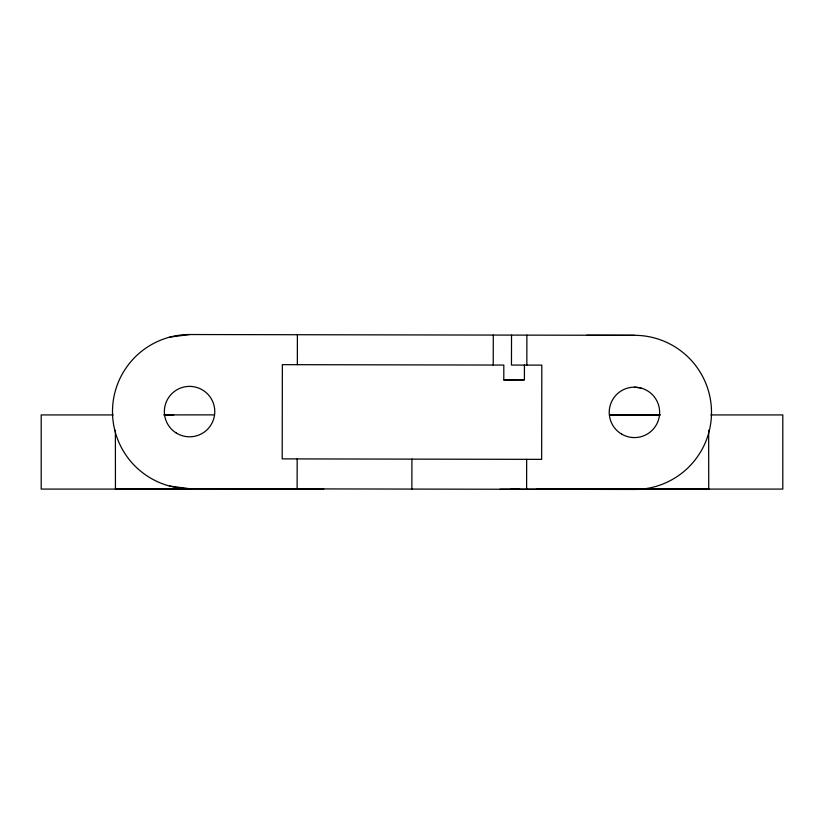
<?xml version="1.0" encoding="UTF-8"?>
<svg xmlns="http://www.w3.org/2000/svg" width="824" height="824" viewBox="0 0 824 824"><rect width="100%" height="100%" fill="white"/><g stroke="black" fill="none" stroke-linecap="round" stroke-linejoin="round"><path stroke-width="1.24" d="M297.114 488.869L297.176 458.917M297.34 364.682L297.392 334.729M411.866 489.085L411.918 459.123M493.226 365.042L493.288 335.08M524.435 365.094L524.414 379.926L503.794 379.895L503.825 365.063L282.364 364.661L282.189 458.886L541.646 459.359L541.821 365.125L511.467 365.073L511.519 335.111M526.608 489.291L526.67 459.329M526.835 365.104L526.897 335.141M536.455 489.312L708.722 489.085L708.661 430.262M169.713 337.119L189.716 334.534L634.573 335.317A77.075 77.075 0 0 1 711.503 412.536A77.075 77.075 0 0 1 634.284 489.466L189.438 488.683L169.445 486.016M503.794 379.895L524.136 379.74M115.381 430.262L115.442 489.085L323.77 488.92M499.962 489.24L708.722 489.085M164.151 414.894L214.281 414.874M113.187 414.925L41.2 414.925L41.2 489.085L189.602 489.085M163.955 414.925L173.689 414.925M634.48 414.925L660.045 414.925M710.813 414.925L782.8 414.925L782.8 489.085L634.562 489.085M586.729 335.255L634.573 335.317M510.87 489.168L519.759 489.281M303.974 488.889L313.285 488.993M634.47 387.156L641 388.032M189.438 488.683A77.075 77.075 0 0 1 112.497 411.464A77.075 77.075 0 0 1 189.716 334.534M659.818 414.946L609.719 414.966L659.849 414.966M176.12 432.919A25.214 25.214 0 0 0 214.765 412.597A25.214 25.214 0 0 0 177.84 389.278A25.214 25.214 0 0 0 176.12 432.919M621.78 434.186A25.214 25.214 0 0 0 659.643 412.422A25.214 25.214 0 0 0 621.863 390.514A25.214 25.214 0 0 0 621.78 434.186"/></g></svg>
